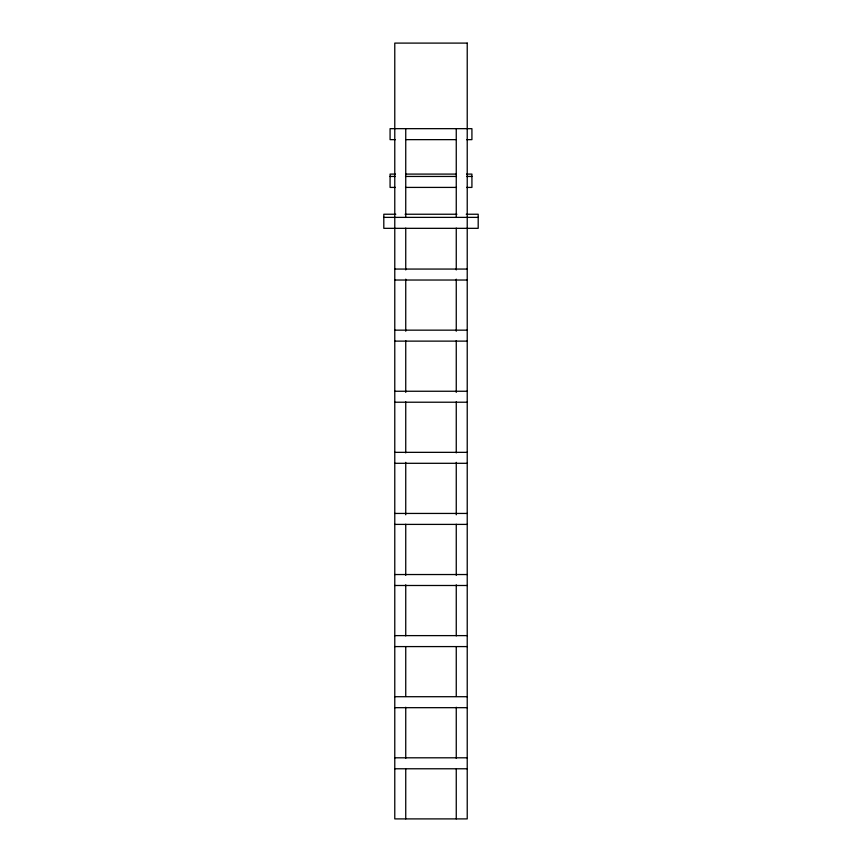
<?xml version="1.0" encoding="UTF-8"?>
<svg xmlns="http://www.w3.org/2000/svg" width="862" height="862" viewBox="0 0 862 862"><rect width="100%" height="100%" fill="white"/><g stroke="black" fill="none" stroke-linecap="round" stroke-linejoin="round"><path stroke-width="1.29" d="M395.442 139.644L390.077 139.644L390.077 128.664L471.923 128.664L471.923 139.644L466.557 139.644M406.174 139.644L455.826 139.644M395.442 174.092L390.077 174.092L390.077 187.42L395.442 187.42M406.174 174.092L455.826 174.092M466.557 174.092L471.923 174.092L471.923 187.42L466.557 187.42M390.077 176.451L395.442 176.451M405.506 176.451L456.494 176.451M466.557 176.451L471.923 176.451M405.506 187.41L456.494 187.41M395.777 214.239L383.805 214.239L383.805 228.333L478.194 228.333L478.194 214.239L466.223 214.239M405.075 214.239L456.925 214.239M383.805 217.375L478.194 217.375M394.774 269.063L467.226 269.063M394.774 280.031L467.226 280.031M394.774 330.157L467.226 330.157M394.774 341.126L467.226 341.126M394.774 391.251L467.226 391.251M394.774 402.22L467.226 402.22M394.774 452.345L467.226 452.345M394.774 463.303L467.226 463.303M394.774 513.44L467.226 513.44M394.774 524.398L467.226 524.398M394.774 574.534L467.226 574.534M394.774 585.492L467.226 585.492M394.774 635.617L467.226 635.617M394.774 646.586L467.226 646.586M394.774 696.712L467.226 696.712M394.774 707.68L467.226 707.68M394.774 757.806L467.226 757.806M394.774 768.775L467.226 768.775M456.257 128.664L456.257 217.472M456.257 228.085L456.257 269.946M456.257 279.159L456.257 331.223M456.257 340.598L456.257 392.382M456.257 401.8L456.257 452.927M456.257 462.344L456.257 514.819M456.257 524.236L456.257 575.363M456.257 584.792L456.257 635.919M456.257 646.683L456.257 696.464M456.257 707.228L456.257 758.355M456.257 769.119L456.257 818.9M405.743 128.664L405.743 217.472M405.743 228.085L405.743 269.946M405.743 279.159L405.743 331.223M405.743 340.598L405.743 392.382M405.743 401.8L405.743 452.927M405.743 462.344L405.743 514.819M405.743 524.236L405.743 575.363M405.743 584.792L405.743 635.919M405.743 646.683L405.743 696.464M405.743 707.228L405.743 758.355M405.743 769.119L405.743 818.9M467.226 43.1L394.774 43.1L394.774 818.9L467.226 818.9L467.226 43.1"/></g></svg>
